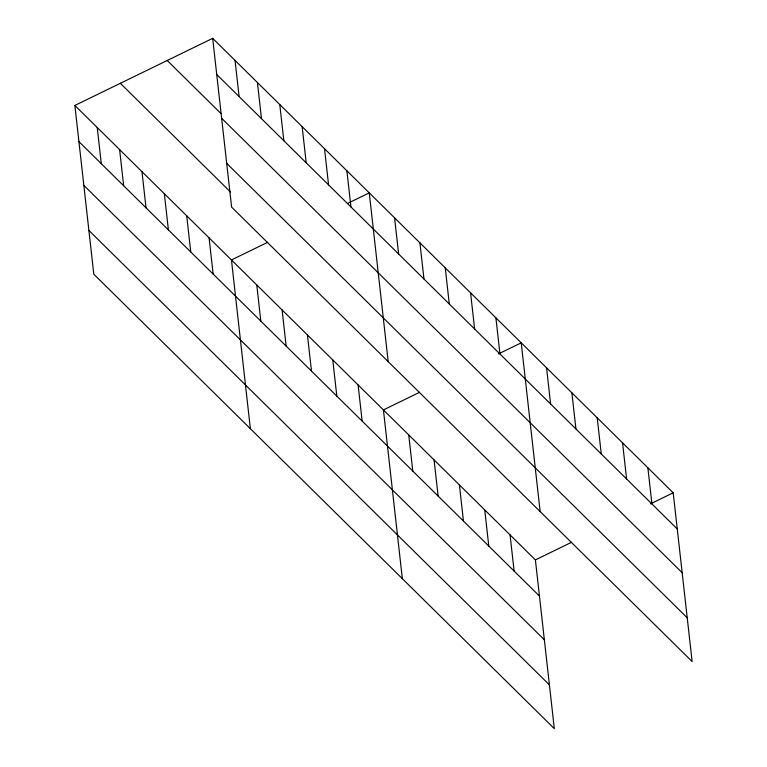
<?xml version="1.0" encoding="UTF-8"?>
<svg xmlns="http://www.w3.org/2000/svg" width="767" height="767" viewBox="0 0 767 767"><rect width="100%" height="100%" fill="white"/><g stroke="black" fill="none" stroke-linecap="round" stroke-linejoin="round"><path stroke-width="1.15" d="M74.869 105.443L535.395 559.9L554.32 728.65L93.804 274.202L74.869 105.443L212.68 38.35L673.196 492.798L692.131 661.557L231.605 207.1L212.68 38.35M267.625 242.343L231.452 259.955L250.378 428.715M347.556 203.428L369.253 192.862L388.188 361.621M419.597 392.311L383.423 409.923L402.349 578.682M498.492 353.903L521.224 342.83L540.16 511.589M535.395 559.9L571.568 542.279M650.464 503.871L673.196 492.798M216.735 74.514L677.251 528.962M167.206 60.488L221.049 113.631M221.644 118.271L682.16 572.719M226.706 163.352L687.222 617.799M120.352 83.306L230.531 192.038M78.924 141.607L539.45 596.055M83.833 185.365L544.349 639.812M88.895 230.445L549.412 684.893M647.875 467.803L651.931 503.967M622.545 442.808L626.601 478.972M597.215 417.814L601.27 453.978M571.885 392.819L575.94 428.983M546.555 367.824L550.61 403.988M495.904 317.835L499.959 353.999M510.065 534.896L514.12 571.06M470.574 292.841L474.629 329.005M484.734 509.902L488.79 546.066M445.243 267.846L449.299 304.01M459.404 484.907L463.46 521.071M419.913 242.851L423.969 279.015M434.074 459.912L438.13 496.076M394.583 217.857L398.639 254.021M408.744 434.918L412.799 471.082M346.885 170.792L350.95 206.956M358.093 384.929L362.149 421.093M324.518 148.721L328.573 184.876M332.763 359.934L336.818 396.098M302.15 126.641L306.206 162.805M307.433 334.939L311.488 371.103M279.782 104.571L283.838 140.735M257.415 82.5L261.47 118.655M282.103 309.945L286.158 346.109M235.047 60.42L239.103 96.584M256.772 284.95L260.828 321.114M209.084 237.885L213.14 274.049M186.707 215.815L190.772 251.979M164.339 193.735L168.404 229.899M141.972 171.664L146.027 207.828M119.604 149.594L123.66 185.758M97.236 127.514L101.292 163.678"/></g></svg>
